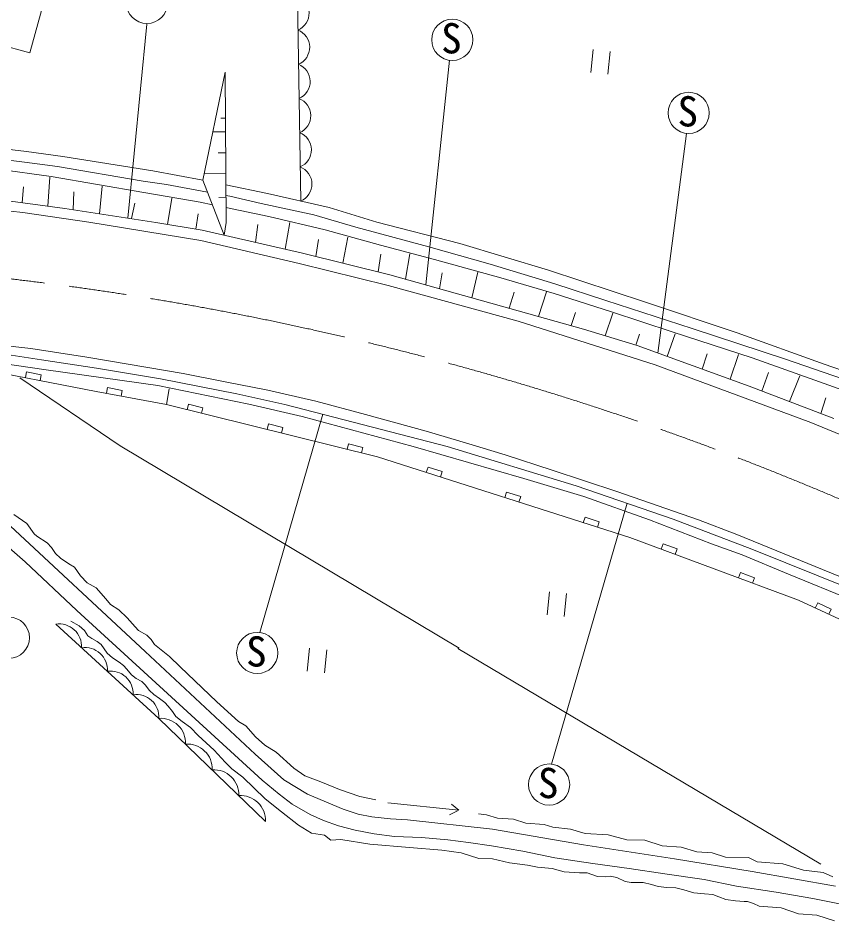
# Model space of a CAD drawing. Units: millimetres, scale not verified. Extents: x 40000 to 680000, y 20000 to 380000.
# Drawn here: x 423459 to 472835, y 285143 to 339898 of the extents above; entities that cross this region are included whole.
import ezdxf
from ezdxf.enums import TextEntityAlignment as Align

# ---------------------------------------------------------------- set-up
doc = ezdxf.new("R2010")
doc.units = ezdxf.units.MM
doc.header["$LTSCALE"] = 1000
doc.linetypes.add('CHAIN', pattern=[18.5, 12, -1.5, 3.5, -1.5])
doc.layers.add('M-BGD', color=7, linetype='Continuous', lineweight=13)
doc.layers.add('M-BMK', color=2, linetype='CHAIN', lineweight=13)
doc.styles.add('ＭＳ ゴシック', font='')
doc.styles.get('ＭＳ ゴシック').set_extended_font_data('MS Gothic')

msp = doc.modelspace()

# ---------------------------------------------------------------- linework, layer by layer
at = {"layer": 'M-BGD'}
for p, q in [((440605, 328795), (440400, 341246)), ((424178, 337792), (424974, 340715)), ((430116, 327767), (431276, 339518)), ((422172, 338338), (424178, 337792)), ((458340, 337982), (458203, 336588)), ((459248, 336486), (459385, 337879)), ((448203, 323718), (449628, 337342)), ((436029, 336620), (434670, 330073)), ((436076, 327497), (436029, 336620)), ((436044, 333830), (435770, 333829)), ((436048, 332995), (435276, 332991)), ((462280, 319573), (464002, 332907)), ((420320, 332253), (423980, 331801)), ((423852, 331159), (421075, 331521)), ((423980, 331801), (426179, 331502)), ((426179, 331502), (431633, 330626)), ((436054, 331717), (435604, 331715)), ((422010, 330758), (425478, 330289)), ((425861, 330890), (423852, 331159)), ((431058, 330015), (425861, 330890)), ((425269, 328492), (425394, 330259)), ((425478, 330289), (431084, 329314)), ((431633, 330626), (434670, 330073)), ((436061, 330466), (434750, 330459)), ((423705, 328705), (423797, 329665)), ((428393, 328031), (428561, 329708)), ((432469, 329799), (431058, 330015)), ((434953, 329340), (432469, 329799)), ((434670, 330073), (435964, 326725)), ((436064, 329791), (438583, 329258)), ((426800, 328275), (426845, 329363)), ((431084, 329314), (434507, 328724)), ((436314, 329089), (436067, 329134)), ((438198, 328645), (436314, 329089)), ((438583, 329258), (442334, 328400)), ((419491, 328574), (423758, 328101)), ((421401, 329019), (426299, 328352)), ((430341, 327733), (430534, 328672)), ((432534, 327385), (432788, 328975)), ((434507, 328724), (435251, 328571)), ((436068, 329028), (435647, 329026)), ((441396, 327962), (438198, 328645)), ((423758, 328101), (427760, 327529)), ((426299, 328352), (431818, 327506)), ((434235, 327095), (434383, 328018)), ((436071, 328402), (438678, 327865)), ((442334, 328400), (445234, 327524)), ((427760, 327529), (434552, 326413)), ((431818, 327506), (434636, 327027)), ((435964, 326725), (436076, 327497)), ((435964, 326725), (436076, 327497)), ((438678, 327865), (442097, 327046)), ((439667, 325883), (439951, 327510)), ((443950, 327212), (441396, 327962)), ((445234, 327524), (450267, 326220)), ((434636, 327027), (440725, 325642)), ((437863, 326293), (438004, 327387)), ((442097, 327046), (445453, 326125)), ((448379, 326019), (443950, 327212)), ((434552, 326413), (440510, 325010)), ((441532, 325442), (441684, 326467)), ((443165, 325038), (443466, 326617)), ((445453, 326125), (448727, 325266)), ((452110, 324981), (448379, 326019)), ((450267, 326220), (455636, 324609)), ((440725, 325642), (446016, 324332)), ((445312, 324506), (445469, 325588)), ((446967, 324065), (447226, 325607)), ((448727, 325266), (452740, 324154)), ((440510, 325010), (445914, 323674)), ((456032, 323779), (452110, 324981)), ((446016, 324332), (457771, 321032)), ((449027, 323486), (449194, 324455)), ((450988, 322936), (451348, 324486)), ((452740, 324154), (455989, 323202)), ((455636, 324609), (461521, 322662)), ((445914, 323674), (453789, 321517)), ((459115, 322769), (456032, 323779)), ((453256, 322299), (453547, 323275)), ((455024, 321803), (455510, 323287)), ((455989, 323202), (459467, 322083)), ((464346, 321070), (459115, 322769)), ((461521, 322662), (467095, 320810)), ((457012, 321245), (457277, 322046)), ((459080, 320628), (459540, 322000)), ((459467, 322083), (463140, 320866)), ((453789, 321517), (462116, 318872)), ((457771, 321032), (461013, 320032)), ((470024, 319203), (464346, 321070)), ((460944, 320053), (461154, 320723)), ((462837, 319372), (463319, 320751)), ((463140, 320866), (467986, 319296)), ((467095, 320810), (472361, 318910)), ((420885, 320236), (424243, 319859)), ((424243, 319859), (427632, 319337)), ((461013, 320032), (467813, 317574)), ((421896, 319637), (424877, 319177)), ((427632, 319337), (431330, 318712)), ((464963, 318604), (465267, 319529)), ((466662, 317990), (467168, 319503)), ((467986, 319296), (472645, 317631)), ((425170, 318573), (421088, 319163)), ((424877, 319177), (428209, 318668)), ((431330, 318712), (433485, 318346)), ((462116, 318872), (471557, 315378)), ((474528, 317661), (470024, 319203)), ((472361, 318910), (475516, 317819)), ((423980, 318435), (423913, 318092)), ((424864, 318264), (423980, 318435)), ((424797, 317921), (424864, 318264)), ((431942, 317606), (425170, 318573)), ((428209, 318668), (432106, 318012)), ((433485, 318346), (436022, 317844)), ((468591, 317276), (468993, 318405)), ((470261, 316637), (470879, 318201)), ((429648, 313959), (423561, 318075)), ((437463, 316483), (431942, 317606)), ((432106, 318012), (436733, 317117)), ((436022, 317844), (438607, 317323)), ((472645, 317631), (475853, 316470)), ((428888, 317488), (428823, 317144)), ((429772, 317321), (428888, 317488)), ((429707, 316977), (429772, 317321)), ((432466, 316456), (432629, 317419)), ((436733, 317117), (439647, 316471)), ((438607, 317323), (441530, 316664)), ((467813, 317574), (472946, 315609)), ((441530, 316664), (444529, 315850)), ((472168, 315907), (472457, 316876)), ((433805, 316485), (433720, 316145)), ((434678, 316268), (433805, 316485)), ((434594, 315929), (434678, 316268)), ((440705, 315731), (437463, 316483)), ((439647, 316471), (443786, 315390)), ((438117, 302635), (441949, 315869)), ((447428, 313917), (440705, 315731)), ((444529, 315850), (448215, 314853)), ((438658, 315282), (438573, 314942)), ((439531, 315065), (438658, 315282)), ((439447, 314725), (439531, 315065)), ((443786, 315390), (449488, 313922)), ((448215, 314853), (450805, 314072)), ((471557, 315378), (479067, 312261)), ((414888, 314757), (423888, 306928)), ((450224, 301694), (429648, 313959)), ((443511, 314079), (443427, 313739)), ((444384, 313862), (443511, 314079)), ((444300, 313522), (444384, 313862)), ((454134, 311981), (447428, 313917)), ((449488, 313922), (457314, 311538)), ((450805, 314072), (453002, 313419)), ((453002, 313419), (455870, 312479)), ((448330, 312672), (448224, 312338)), ((449188, 312398), (448330, 312672)), ((449081, 312064), (449188, 312398)), ((455870, 312479), (459787, 311191)), ((457785, 310880), (454134, 311981)), ((453093, 311151), (452987, 310817)), ((453951, 310877), (453093, 311151)), ((457314, 311538), (463194, 309515)), ((459787, 311191), (464730, 309472)), ((453844, 310544), (453951, 310877)), ((455823, 294656), (460404, 310475)), ((461767, 309474), (457785, 310880)), ((423206, 309791), (423996, 309248)), ((457856, 309630), (457750, 309296)), ((458714, 309356), (457856, 309630)), ((461767, 309474), (465532, 308013)), ((463194, 309515), (467978, 307690)), ((464730, 309472), (467065, 308581)), ((431172, 301490), (422700, 309360)), ((423996, 309248), (424436, 308612)), ((458607, 309023), (458714, 309356)), ((424436, 308612), (424600, 308468)), ((424600, 308468), (425226, 308069)), ((467065, 308581), (469929, 307403)), ((425226, 308069), (425496, 307796)), ((425496, 307796), (425723, 307429)), ((462604, 308014), (462482, 307686)), ((463447, 307700), (462604, 308014)), ((465532, 308013), (467393, 307342)), ((425723, 307429), (426032, 307153)), ((463325, 307372), (463447, 307700)), ((467393, 307342), (470196, 306173)), ((467978, 307690), (474510, 305066)), ((469929, 307403), (473250, 306054)), ((423888, 306928), (427019, 303965)), ((426032, 307153), (426547, 306808)), ((426547, 306808), (426887, 306588)), ((426887, 306588), (427249, 306080)), ((467290, 306271), (467168, 305943)), ((468134, 305957), (467290, 306271)), ((470196, 306173), (475966, 303813)), ((427249, 306080), (427654, 305646)), ((427654, 305646), (428190, 305347)), ((468012, 305629), (468134, 305957)), ((428190, 305347), (428782, 304682)), ((455690, 305096), (455553, 303703)), ((456598, 303600), (456735, 304993)), ((428782, 304682), (429067, 304331)), ((427019, 303965), (438263, 293678)), ((429067, 304331), (429564, 304007)), ((429564, 304007), (430081, 303528)), ((471969, 304438), (471822, 304121)), ((472785, 304060), (471969, 304438)), ((472638, 303742), (472785, 304060)), ((430081, 303528), (430574, 302974)), ((432007, 297430), (425749, 303142)), ((426655, 303333), (427169, 303043)), ((427169, 303043), (427485, 302757)), ((430574, 302974), (430772, 302762)), ((427485, 302757), (427692, 302440)), ((427692, 302440), (427927, 302273)), ((427927, 302273), (428268, 302089)), ((430772, 302762), (431280, 302465)), ((431280, 302465), (431541, 302201)), ((428268, 302089), (428494, 301904)), ((428494, 301904), (428864, 301382)), ((431541, 302201), (431744, 301913)), ((431744, 301913), (432646, 301172)), ((428864, 301382), (429184, 301100)), ((437853, 295252), (431172, 301490)), ((432646, 301172), (433299, 300562)), ((441139, 301682), (441003, 300288)), ((442048, 300186), (442184, 301579)), ((450139, 301663), (472158, 288581)), ((429184, 301100), (429593, 300832)), ((429593, 300832), (429848, 300630)), ((429848, 300630), (430065, 300407)), ((430065, 300407), (430339, 300066)), ((430339, 300066), (430625, 299855)), ((433299, 300562), (435515, 298437)), ((430625, 299855), (430968, 299659)), ((430968, 299659), (431167, 299468)), ((431167, 299468), (431441, 299112)), ((431441, 299112), (431694, 298872)), ((431694, 298872), (432043, 298630)), ((432043, 298630), (432373, 298390)), ((435515, 298437), (436840, 297242)), ((432373, 298390), (432559, 298176)), ((432559, 298176), (432834, 297843)), ((438472, 291181), (432007, 297430)), ((432834, 297843), (433023, 297550)), ((433023, 297550), (433418, 297240)), ((433418, 297240), (433928, 296874)), ((433928, 296874), (434381, 296390)), ((436840, 297242), (437283, 296978)), ((437283, 296978), (437865, 296314)), ((434381, 296390), (435364, 295492)), ((437865, 296314), (438427, 295804)), ((438427, 295804), (439109, 295372)), ((435364, 295492), (436021, 294766)), ((439578, 293710), (437853, 295252)), ((439109, 295372), (440180, 294413)), ((436021, 294766), (436426, 294376)), ((436426, 294376), (437091, 293856)), ((440180, 294413), (440867, 293950)), ((437091, 293856), (438455, 292547)), ((438263, 293678), (439302, 292825)), ((441012, 292827), (439578, 293710)), ((440867, 293950), (441820, 293579)), ((441820, 293579), (442967, 293111)), ((442967, 293111), (444194, 292696)), ((438455, 292547), (439433, 291760)), ((439302, 292825), (440098, 292225)), ((443184, 291917), (441012, 292827)), ((444194, 292696), (445165, 292478)), ((440098, 292225), (441189, 291598)), ((444084, 291626), (443184, 291917)), ((445899, 292304), (450209, 291853)), ((450209, 291853), (449763, 292232)), ((439433, 291760), (440463, 290959)), ((441189, 291598), (441980, 291237)), ((444914, 291454), (444084, 291626)), ((446063, 291339), (444914, 291454)), ((447081, 291271), (446063, 291339)), ((450124, 291823), (449642, 291574)), ((451391, 291634), (451875, 291586)), ((451875, 291586), (452540, 291366)), ((452540, 291366), (453521, 291319)), ((453521, 291319), (454261, 291075)), ((440463, 290959), (441259, 290473)), ((441980, 291237), (442906, 290906)), ((442906, 290906), (443903, 290638)), ((452243, 290703), (447081, 291271)), ((454261, 291075), (455384, 291000)), ((455384, 291000), (455909, 290827)), ((455909, 290827), (456981, 290716)), ((441259, 290473), (442046, 290344)), ((442046, 290344), (442438, 290050)), ((443903, 290638), (445065, 290418)), ((445065, 290418), (446297, 290260)), ((446297, 290260), (447936, 290194)), ((457756, 289762), (452243, 290703)), ((456981, 290716), (457873, 290445)), ((457873, 290445), (459262, 290360)), ((459262, 290360), (460391, 290055)), ((442438, 290050), (443047, 290083)), ((443047, 290083), (444795, 289790)), ((444795, 289790), (447210, 289593)), ((447936, 290194), (449542, 290062)), ((449542, 290062), (450784, 289904)), ((450784, 289904), (452185, 289689)), ((452185, 289689), (454086, 289368)), ((463275, 288916), (457756, 289762)), ((460391, 290055), (461488, 290039)), ((461488, 290039), (462538, 289701)), ((462538, 289701), (463689, 289625)), ((447210, 289593), (449168, 289441)), ((449168, 289441), (450333, 289268)), ((450333, 289268), (451412, 288938)), ((454086, 289368), (456030, 288978)), ((463689, 289625), (464636, 289331)), ((464636, 289331), (465578, 289267)), ((465578, 289267), (466385, 289010)), ((451412, 288938), (452250, 288908)), ((452250, 288908), (453268, 288668)), ((453268, 288668), (454357, 288518)), ((456030, 288978), (458331, 288634)), ((458331, 288634), (460538, 288315)), ((468004, 288135), (463275, 288916)), ((466385, 289010), (467778, 288996)), ((467778, 288996), (468307, 288736)), ((468307, 288736), (469847, 288608)), ((469847, 288608), (471104, 288220)), ((454357, 288518), (454981, 288396)), ((454981, 288396), (455865, 288326)), ((455865, 288326), (456588, 288112)), ((456588, 288112), (457511, 288068)), ((457511, 288068), (457988, 288059)), ((457988, 288059), (458615, 287832)), ((460538, 288315), (462688, 288009)), ((473043, 287250), (468004, 288135)), ((471104, 288220), (472308, 288073)), ((472308, 288073), (472885, 287811)), ((458615, 287832), (459121, 287821)), ((459121, 287821), (459371, 287855)), ((459371, 287855), (459777, 287774)), ((459777, 287774), (460298, 287543)), ((460298, 287543), (460657, 287474)), ((460657, 287474), (461067, 287469)), ((461067, 287469), (461392, 287470)), ((461392, 287470), (461891, 287345)), ((462688, 288009), (465092, 287649)), ((465092, 287649), (467047, 287259)), ((461891, 287345), (462295, 287226)), ((462295, 287226), (462817, 287167)), ((462817, 287167), (463360, 287155)), ((463360, 287155), (463840, 287022)), ((463840, 287022), (464460, 286852)), ((467047, 287259), (469450, 286880)), ((464460, 286852), (465096, 286786)), ((465096, 286786), (465600, 286748)), ((465600, 286748), (465974, 286611)), ((465974, 286611), (466404, 286443)), ((466404, 286443), (466982, 286371)), ((469450, 286880), (471682, 286502)), ((471682, 286502), (473692, 286090)), ((466982, 286371), (467505, 286331)), ((467505, 286331), (467714, 286319)), ((467714, 286319), (468080, 286202)), ((468080, 286202), (468415, 286049)), ((468415, 286049), (469755, 285933)), ((469755, 285933), (470813, 285576)), ((470813, 285576), (471916, 285492)), ((471916, 285492), (472994, 285143))]:
    msp.add_line(p, q, dxfattribs=at)
msp.add_lwpolyline([(485136, 299403), (484644, 298180), (470814, 304587), (460582, 308392), (445261, 313284), (432466, 316456), (428207, 317261), (420480, 318757), (409944, 319975), (407872, 320085)], dxfattribs=at)
for centre in [(431278, 340821), (449802, 338579), (464143, 334149), (422903, 302319), (437970, 301393), (455676, 293415)]:
    msp.add_circle(centre, 1250, dxfattribs=at)
for centre, radius, start, end in [((439998, 340201), 1119, 292.9357, 68.9461), ((440032, 338126), 1119, 292.9357, 68.9461), ((440066, 336051), 1119, 292.9357, 68.9461), ((440100, 333976), 1119, 292.9357, 68.9461), ((440135, 331901), 1119, 292.9357, 68.9461), ((440169, 329826), 1119, 292.9357, 68.9461), ((425944, 301784), 1372, 357.0653, 98.1576), ((427508, 300356), 1372, 357.0653, 98.1576), ((429073, 298928), 1372, 357.0653, 98.1576), ((430637, 297500), 1372, 357.0653, 98.1576), ((432111, 295920), 1513, 358.0089, 93.9388), ((433727, 294358), 1513, 358.0089, 93.9388), ((435344, 292796), 1513, 358.0089, 93.9388), ((436960, 291233), 1513, 358.0089, 93.9388)]:
    msp.add_arc(centre, radius, start, end, dxfattribs=at)
at = {"layer": 'M-BMK'}
msp.add_arc((402131, 144062), 181225, 65.18279, 95.59037, dxfattribs=at)

# ---------------------------------------------------------------- texts
at = {"layer": 'M-BGD', "style": 'ＭＳ ゴシック'}
for p in [(449124, 337206), (463465, 332775), (437292, 300020), (454997, 292041)]:
    msp.add_text('S', height=1833, dxfattribs=at).set_placement(p, align=Align.BOTTOM_LEFT)

doc.saveas('drawing.dxf')
